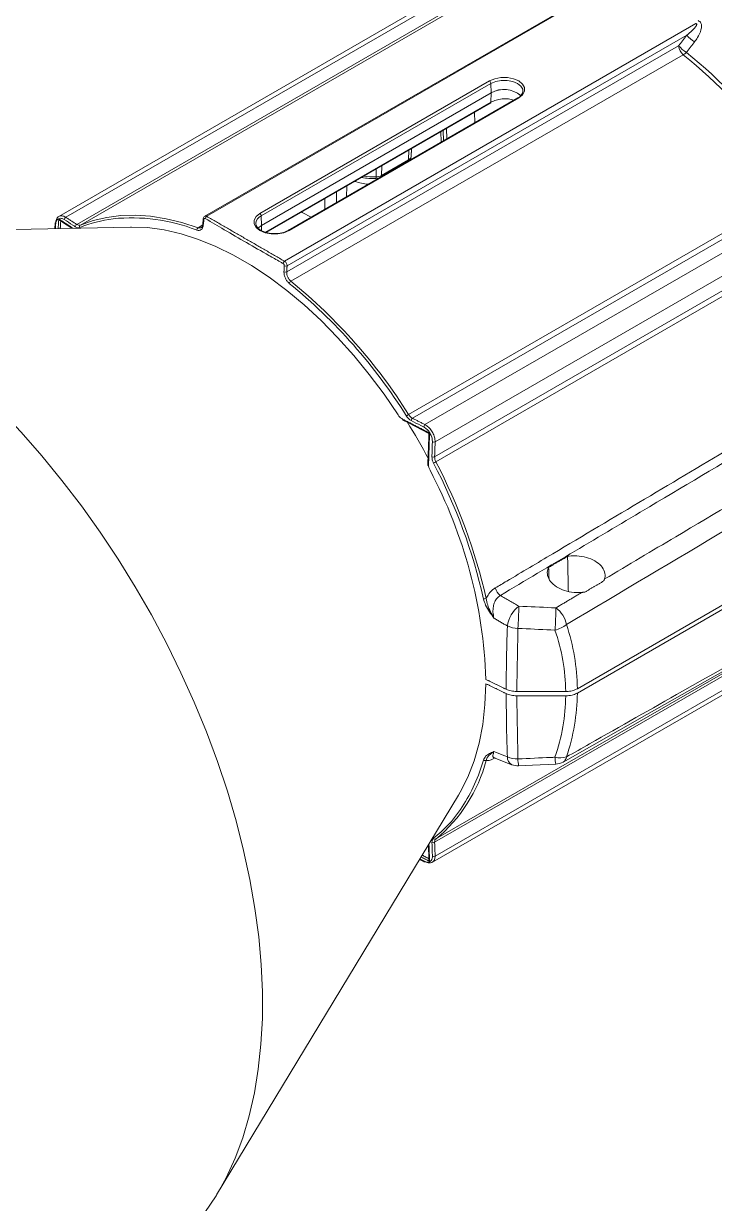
# Model space of a CAD drawing. Extents: x 11 to 120, y 2 to 94.
# Drawn here: x 81.93 to 87.18, y 66.67 to 75.64 of the extents above; entities that cross this region are included whole.
import ezdxf

# ---------------------------------------------------------------- set-up
doc = ezdxf.new("R2010")
doc.units = 0
doc.header["$MEASUREMENT"] = 0
doc.linetypes.add('SLD-Solid', pattern=[0])
doc.layers.add('OBJECT', color=7, linetype='CONTINUOUS')

msp = doc.modelspace()

# ---------------------------------------------------------------- linework, layer by layer
at = {"layer": 'OBJECT', "color": 7, "linetype": 'SLD-Solid', "lineweight": 15}
for p, q in [((86.41, 75.9717), (83.3038, 74.1785)), ((83.3189, 74.1771), (86.4478, 75.9834)), ((85.1179, 75.8638), (82.1942, 74.176)), ((85.1144, 75.8249), (82.2471, 74.1697)), ((82.3309, 74.1152), (85.1008, 75.7143)), ((85.1294, 75.71), (82.3583, 74.1103)), ((83.9091, 73.8364), (87.038, 75.6427)), ((83.9295, 73.7999), (86.9692, 75.5546)), ((83.9273, 73.7542), (86.9067, 75.4742)), ((86.9425, 75.4052), (83.9592, 73.683)), ((83.7227, 74.1979), (85.4693, 75.2062)), ((85.4799, 75.1882), (83.7333, 74.1799)), ((85.4799, 75.1882), (85.4815, 75.1162)), ((83.7349, 74.1079), (85.4815, 75.1162)), ((85.4815, 75.1155), (83.7349, 74.1073)), ((85.4799, 75.0448), (85.4815, 75.1155)), ((83.766, 74.0554), (85.4799, 75.0448)), ((83.772, 74.0542), (85.4768, 75.0383)), ((85.6842, 75.0785), (83.9377, 74.0703)), ((85.6917, 75.0778), (83.9452, 74.0695)), ((85.3565, 74.8894), (85.3542, 74.9675)), ((85.1157, 74.8298), (85.1186, 74.752)), ((85.1452, 74.7674), (85.142, 74.8451)), ((85.1022, 74.7425), (85.0992, 74.8203)), ((84.8562, 74.68), (84.8539, 74.607)), ((84.875, 74.6909), (84.8724, 74.6305)), ((84.873, 74.6374), (84.8753, 74.6911)), ((84.6468, 74.4874), (84.8539, 74.607)), ((84.6491, 74.5605), (84.6468, 74.4874)), ((84.8724, 74.6305), (84.873, 74.6374)), ((84.6063, 74.5358), (84.6061, 74.4768)), ((84.3813, 74.3264), (84.3837, 74.4073)), ((84.218, 74.2321), (84.218, 74.3116)), ((84.3056, 74.3622), (84.3056, 74.2827)), ((84.8541, 72.6695), (87.6252, 74.2692)), ((87.6538, 74.2404), (84.8839, 72.6414)), ((84.9782, 72.593), (87.8454, 74.2483)), ((82.1661, 74.1215), (82.1636, 74.0835)), ((83.2532, 74.0905), (83.2904, 74.112)), ((83.2926, 74.16), (83.2884, 74.1155)), ((83.6917, 74.1223), (83.6917, 74.1203)), ((83.7086, 74.0867), (83.7349, 74.1079)), ((83.7349, 74.1073), (83.7086, 74.0862)), ((83.7333, 74.1799), (83.7349, 74.1079)), ((83.7341, 74.0686), (83.7349, 74.1073)), ((87.9253, 74.118), (85.0554, 72.4612)), ((82.7405, 74.0953), (79.1871, 74.0225)), ((83.2444, 74.0724), (83.2392, 74.0743)), ((85.0516, 72.3489), (87.8216, 73.948)), ((87.8321, 73.91), (85.0609, 72.3103)), ((89.4488, 72.4967), (86.1367, 70.5848)), ((86.1367, 70.5521), (89.4488, 72.4641)), ((87.8216, 71.0159), (85.0516, 69.4168)), ((85.0554, 69.3127), (87.9253, 70.9695)), ((85.0609, 69.4421), (87.8321, 71.0418)), ((85.0343, 69.2652), (87.958, 70.953)), ((85.4564, 70.6451), (85.4592, 70.6467)), ((85.6762, 70.5636), (86.0484, 70.5636)), ((85.6762, 70.531), (86.0484, 70.531)), ((85.4165, 70.02), (85.4233, 70.0424)), ((85.5047, 70.0604), (85.639, 70.0072)), ((83.3937, 66.7356), (85.2338, 69.7764)), ((85.0039, 69.3965), (85.0079, 69.2874)), ((84.9372, 69.2863), (84.9715, 69.2687))]:
    msp.add_line(p, q, dxfattribs=at)
at = {"layer": 'OBJECT', "color": 7, "linetype": 'SLD-Solid', "lineweight": 15, "flags": 128}
for points in [[(85.4693, 75.2062), (85.5091, 75.2229), (85.5559, 75.2317), (85.6051, 75.2317), (85.6519, 75.2229), (85.6917, 75.2062), (85.7206, 75.1832), (85.7358, 75.1562), (85.7358, 75.1278), (85.7206, 75.1008), (85.6917, 75.0778)], [(85.7228, 75.1288), (85.721, 75.1429), (85.7073, 75.1674), (85.6811, 75.1882), (85.6451, 75.2033), (85.6028, 75.2112), (85.5582, 75.2112), (85.5159, 75.2033), (85.4799, 75.1882)], [(84.6053, 74.4645), (84.6207, 74.4665), (84.6308, 74.4704)], [(83.9452, 74.0695), (83.9054, 74.0528), (83.8585, 74.0441), (83.8093, 74.0441), (83.7625, 74.0528), (83.7227, 74.0695), (83.6938, 74.0925), (83.6786, 74.1195), (83.6786, 74.1479), (83.6938, 74.175), (83.7227, 74.1979)], [(84.1128, 74.1714), (84.0452, 74.2074), (84.041, 74.2095)], [(82.2041, 74.1445), (82.2231, 74.1321), (82.294, 74.0862)], [(82.3583, 74.1103), (82.4561, 74.1447), (82.5588, 74.1688), (82.6661, 74.1822), (82.7774, 74.185), (82.8922, 74.1772), (83.0102, 74.1588), (83.1307, 74.1299), (83.2532, 74.0905)], [(83.8399, 74.0461), (83.8027, 74.0476), (83.7635, 74.056), (83.7307, 74.07), (83.7072, 74.0878), (83.6945, 74.107), (83.6925, 74.1217)], [(82.829, 66.1703), (82.882, 66.2024), (82.9992, 66.2851), (83.1089, 66.3793), (83.2107, 66.485), (83.3044, 66.6017), (83.3897, 66.729), (83.4663, 66.8666), (83.5339, 67.0141), (83.5923, 67.1709), (83.6414, 67.3367), (83.681, 67.5107), (83.711, 67.6926), (83.7313, 67.8817), (83.7418, 68.0775), (83.7424, 68.2793), (83.7333, 68.4865), (83.7143, 68.6984), (83.6857, 68.9144), (83.6473, 69.1338), (83.5995, 69.3559), (83.5423, 69.58), (83.4759, 69.8054), (83.4006, 70.0314), (83.3164, 70.2573), (83.2239, 70.4824), (83.1231, 70.7059), (83.0144, 70.9271), (82.8983, 71.1455), (82.7749, 71.3602), (82.6448, 71.5706), (82.5084, 71.776), (82.3659, 71.9758), (82.2181, 72.1694), (82.0651, 72.3562), (81.9077, 72.5355), (81.7462, 72.7068), (81.5811, 72.8695), (81.4131, 73.0233), (81.2425, 73.1675), (81.07, 73.3017), (80.8961, 73.4254), (80.7214, 73.5384), (80.5463, 73.6403), (80.3714, 73.7306), (80.1974, 73.8092), (80.0247, 73.8758), (79.8538, 73.9302), (79.6854, 73.9722), (79.5199, 74.0017), (79.3579, 74.0185), (79.1999, 74.0227), (79.0463, 74.0143), (78.8977, 73.9931), (78.7546, 73.9594), (78.6173, 73.9132), (78.4863, 73.8547), (78.4151, 73.8162)], [(82.7405, 74.0953), (82.7457, 74.0954), (82.868, 74.091), (82.9941, 74.0738), (83.1234, 74.0441), (83.2552, 74.0019), (83.3888, 73.9474), (83.5235, 73.881), (83.6585, 73.8031), (83.7932, 73.714), (83.9268, 73.6142), (84.0586, 73.5042), (84.1879, 73.3847), (84.314, 73.2562), (84.4363, 73.1195), (84.5541, 72.9753), (84.6667, 72.8243), (84.7736, 72.6673)], [(84.8095, 72.6279), (84.8522, 72.6058), (85.0079, 72.526)], [(85.0078, 72.526), (85.0068, 72.4967), (85.0003, 72.2959)], [(85.0009, 72.2937), (85.0008, 72.2837), (85.0015, 72.2812)], [(86.0285, 70.027), (86.666, 70.3882), (89.3378, 71.9021)], [(85.441, 70.6229), (85.4346, 70.4646), (85.4175, 70.3134), (85.39, 70.1703), (85.3521, 70.0361), (85.304, 69.9114), (85.2461, 69.7972), (85.2338, 69.7764)], [(85.4973, 70.0622), (85.5008, 70.0617), (85.5046, 70.0597)], [(85.6905, 69.9985), (85.7962, 70.0032), (85.9723, 70.0109)]]:
    msp.add_lwpolyline(points, dxfattribs=at)
at = {"layer": 'OBJECT', "color": 7, "linetype": 'SLD-Solid', "lineweight": 15}
for centre, radius, start, end in [((87.1501, 75.7061), 0.236, 219.93593, 238.85254), ((87.0041, 75.4808), 0.0976, 183.87692, 230.84125), ((87.0878, 75.6259), 0.2362, 219.96151, 238.8161), ((86.8889, 75.4946), 0.1043, 300.93017, 317.26839), ((84.4547, 72.3221), 3.9616, 36.37434, 51.09902), ((84.47, 72.3313), 3.9738, 36.37434, 51.09902), ((85.4568, 75.1867), 0.0231, 3.54027, 57.32583), ((85.5791, 74.9512), 0.1917, 48.55585, 120.60015), ((85.5791, 74.95), 0.1922, 48.92969, 120.53731), ((85.4674, 75.1159), 0.0141, 358.70096, 1.29904), ((85.6644, 75.1328), 0.0578, 290.10391, 356.09042), ((85.4728, 75.0442), 0.00709, 303.89156, 5.39685), ((85.6874, 75.072), 0.00721, 52.85303, 115.83652), ((84.8353, 74.6069), 0.0187, 331.3988, 0.40173), ((84.8396, 74.6373), 0.0335, 295.31465, 348.32209), ((84.8332, 74.6324), 0.0393, 305.28284, 354.99312), ((84.5844, 74.849), 0.3851, 257.12526, 273.10165), ((84.5868, 74.9627), 0.4863, 261.28191, 272.27575), ((84.5651, 74.4735), 0.0412, 347.35093, 4.49461), ((84.6044, 74.5664), 0.0897, 271.12078, 298.25054), ((84.6282, 74.4873), 0.0187, 331.3988, 0.40173), ((84.5815, 74.8622), 0.442, 251.8803, 265.4231), ((83.7102, 74.1785), 0.0231, 3.54027, 57.32583), ((82.1727, 74.1202), 0.00707, 111.41748, 168.6548), ((82.1727, 74.1215), 0.00686, 179.77816, 242.74951), ((82.258, 74.1503), 0.0221, 119.30131, 174.55653), ((82.3418, 74.0959), 0.0222, 119.42706, 174.50347), ((82.3667, 74.0987), 0.0143, 125.86764, 207.87531), ((82.7246, 73.1939), 0.9715, 96.91667, 112.41839), ((82.7472, 72.793), 1.3726, 68.99497, 95.8369), ((83.2957, 74.1157), 0.00725, 181.74056, 245.35516), ((83.2999, 74.1603), 0.00726, 182.0812, 245.33474), ((83.3124, 74.1608), 0.0194, 115.81748, 182.41627), ((83.3312, 74.1576), 0.0231, 122.04871, 174.20397), ((83.7607, 74.1163), 0.0693, 113.23745, 175.02285), ((83.7208, 74.1076), 0.0141, 358.70096, 1.29904), ((83.2644, 74.0739), 0.02, 124.0043, 184.29377), ((83.8448, 74.2361), 0.1901, 268.53626, 299.24513), ((83.9408, 74.0638), 0.0072, 52.81695, 116.19952), ((83.9221, 73.8168), 0.0236, 123.55611, 174.48482), ((83.9175, 73.7781), 0.0257, 244.05606, 292.2898), ((83.9198, 73.8237), 0.0257, 244.04633, 292.287), ((83.9742, 73.6586), 0.0286, 121.68053, 163.17455), ((81.3554, 70.4815), 4.1064, 32.01678, 50.87088), ((81.3546, 70.4813), 4.1273, 32.01678, 50.87088), ((84.8141, 72.6342), 0.00779, 169.74222, 233.94616), ((84.9559, 72.4937), 0.2031, 120.07333, 125.74751), ((81.0365, 70.2325), 4.4894, 27.88552, 32.02683), ((84.8984, 72.6216), 0.0245, 126.2212, 175.66169), ((84.9928, 72.5733), 0.0245, 126.34863, 175.74748), ((85.0453, 72.484), 0.025, 245.30948, 293.80712), ((85.0414, 72.3717), 0.0249, 245.39972, 293.9471), ((85.0078, 72.2968), 0.00761, 186.89254, 251.41043), ((81.7902, 70.533), 3.6528, 1.92231, 27.96008), ((84.9647, 72.4775), 0.1929, 293.94236, 299.91693), ((81.2811, 70.3306), 4.2468, 12.73962, 27.64637), ((81.2799, 70.3297), 4.2684, 12.73962, 27.64637), ((85.6098, 71.3749), 0.1001, 193.76511, 234.14682), ((85.4273, 71.2999), 0.033, 263.11735, 298.8033), ((85.8321, 71.0302), 0.2298, 127.64313, 171.98632), ((82.3953, 71.2584), 3.2968, 356.26028, 359.19662), ((82.6772, 71.246), 3.2967, 356.26023, 359.19661), ((85.8558, 71.0369), 0.201, 10.28764, 54.14114), ((85.687, 71.2332), 0.1898, 244.23498, 269.39977), ((85.9226, 71.2336), 0.2074, 282.30846, 309.14365), ((84.3314, 70.3296), 1.1489, 309.42091, 345.40284), ((84.1783, 70.392), 1.2929, 325.80385, 343.27686), ((85.4351, 70.057), 0.0187, 230.91065, 295.4047), ((85.6779, 70.2357), 0.1846, 246.55293, 272.19822), ((85.67, 70.0649), 0.0655, 178.74848, 241.77882), ((85.685, 70.1234), 0.125, 248.41087, 272.51425), ((85.9419, 70.0513), 0.2569, 180.01882, 191.86048), ((86.0062, 70.2108), 0.1524, 255.0451, 288.12621), ((86.2238, 70.0637), 0.2569, 180.01883, 191.86063), ((85.9669, 70.1358), 0.125, 272.51428, 299.52987), ((85.9993, 70.0734), 0.0548, 302.16541, 352.27062), ((84.4353, 70.2235), 0.9857, 308.06295, 325.50605), ((85.0551, 69.4551), 0.0143, 212.29324, 294.1231), ((85.0405, 69.4357), 0.0219, 244.53477, 300.33648), ((84.975, 69.2743), 0.00671, 176.2012, 238.20736), ((84.9738, 69.2751), 0.00696, 250.00895, 309.07172), ((85.0443, 69.3316), 0.0219, 244.47942, 300.47197)]:
    msp.add_arc(centre, radius, start, end, dxfattribs=at)
for centre, major_axis, ratio, start_param, end_param in [((81.7068, 70.6195), (4.4298, -0.0781), 0.588782, 0.016641, 0.204544), ((81.7068, 70.5473), (4.3416, 0), 0.577382, 0.006515, 0.194163), ((81.7068, 70.5473), (4.3416, 0), 0.577382, 6.089022, 6.276671), ((81.7068, 70.6195), (4.4298, -0.0781), 0.588782, 6.099403, 6.287306)]:
    msp.add_ellipse(centre, major_axis=major_axis, ratio=ratio, start_param=start_param, end_param=end_param, dxfattribs=at)
for points, knots in [([(86.9692, 75.5546), (86.9826, 75.566), (87.0093, 75.5888), (87.0355, 75.6152), (87.0436, 75.6325), (87.0445, 75.6362), (87.0441, 75.6391), (87.043, 75.6409), (87.0411, 75.6421), (87.0393, 75.6426), (87.0382, 75.6427), (87.038, 75.6427)], [0, 0, 0, 0, 0.41911, 0.839951, 0.8802, 0.924729, 0.942602, 0.960653, 0.976828, 0.994028, 1, 1, 1, 1]), ([(87.0544, 75.6657), (87.0592, 75.6635), (87.0688, 75.659), (87.0781, 75.6448), (87.0824, 75.6229), (87.0763, 75.5845), (87.0563, 75.5427), (87.0357, 75.5146), (87.0281, 75.5042)], [0, 0, 0, 0, 0.087297, 0.174538, 0.284702, 0.464437, 0.802351, 1, 1, 1, 1]), ([(85.4799, 75.0448), (85.4923, 75.0508), (85.5171, 75.0628), (85.5643, 75.0712), (85.612, 75.0716), (85.6397, 75.0642), (85.6531, 75.0606)], [0, 0, 0, 0, 0.254256, 0.508494, 0.763199, 1, 1, 1, 1]), ([(82.1695, 74.1154), (82.169, 74.1071), (82.1683, 74.0965), (82.1676, 74.0859), (82.1675, 74.0836)], [0, 0, 0, 0, 0.783925, 1, 1, 1, 1]), ([(82.2359, 74.1524), (82.2289, 74.1561), (82.2148, 74.1635), (82.1954, 74.1621), (82.1802, 74.1513), (82.1718, 74.1343), (82.1701, 74.1206), (82.1695, 74.1154)], [0, 0, 0, 0, 0.216835, 0.433686, 0.650167, 0.86649, 1, 1, 1, 1]), ([(82.1702, 74.1267), (82.1716, 74.1364), (82.1743, 74.1556), (82.1885, 74.1744), (82.2081, 74.1826), (82.2289, 74.1799), (82.2421, 74.1725), (82.2471, 74.1697)], [0, 0, 0, 0, 0.216844, 0.433701, 0.650256, 0.866699, 1, 1, 1, 1]), ([(82.2041, 74.1445), (82.2024, 74.1459), (82.1983, 74.1491), (82.1954, 74.1539), (82.194, 74.1567), (82.194, 74.1567)], [0, 0, 0, 0, 0.420753, 0.990526, 1, 1, 1, 1]), ([(82.3197, 74.098), (82.3131, 74.1023), (82.2851, 74.1204), (82.2572, 74.1386), (82.2359, 74.1524)], [0, 0, 0, 0, 0.237767, 1, 1, 1, 1]), ([(82.3309, 74.1152), (82.3355, 74.1127), (82.3453, 74.1073), (82.3538, 74.1092), (82.3583, 74.1103)], [0, 0, 0, 0, 0.473397, 1, 1, 1, 1]), ([(83.2927, 74.1091), (83.2914, 74.1022), (83.2888, 74.0884), (83.2777, 74.0749), (83.2626, 74.0682), (83.2505, 74.071), (83.2444, 74.0724)], [0, 0, 0, 0, 0.249057, 0.498134, 0.746674, 1, 1, 1, 1]), ([(83.2532, 74.0905), (83.258, 74.0894), (83.2676, 74.0872), (83.2798, 74.0924), (83.2885, 74.102), (83.2906, 74.1117), (83.2915, 74.1159)], [0, 0, 0, 0, 0.265909, 0.531792, 0.798426, 1, 1, 1, 1]), ([(83.2969, 74.1537), (83.2961, 74.1453), (83.2947, 74.1304), (83.2933, 74.1156), (83.2927, 74.1091)], [0, 0, 0, 0, 0.564416, 1, 1, 1, 1]), ([(83.3082, 74.1599), (83.307, 74.1605), (83.3047, 74.1616), (83.3014, 74.1612), (83.2988, 74.1594), (83.2973, 74.1566), (83.297, 74.1545), (83.2969, 74.1537)], [0, 0, 0, 0, 0.217389, 0.434773, 0.652348, 0.870526, 1, 1, 1, 1]), ([(83.3039, 74.1782), (83.3053, 74.1789), (83.3084, 74.1806), (83.3138, 74.1797), (83.3176, 74.1778), (83.3189, 74.1771)], [0, 0, 0, 0, 0.322256, 0.751574, 1, 1, 1, 1]), ([(83.8987, 73.8191), (83.8915, 73.8231), (83.8557, 73.8432), (83.7057, 73.9281), (83.5157, 74.0375), (83.356, 74.1317), (83.3082, 74.1599)], [0, 0, 0, 0, 0.035928, 0.179639, 0.754501, 1, 1, 1, 1]), ([(82.3541, 74.092), (82.3491, 74.0908), (82.3386, 74.0882), (82.3262, 74.0946), (82.3197, 74.098)], [0, 0, 0, 0, 0.473445, 1, 1, 1, 1]), ([(83.9085, 73.8006), (83.9085, 73.8021), (83.9084, 73.8051), (83.9067, 73.81), (83.9041, 73.8144), (83.9012, 73.8174), (83.8993, 73.8186), (83.8987, 73.8191)], [0, 0, 0, 0, 0.219081, 0.43818, 0.656825, 0.874764, 1, 1, 1, 1]), ([(83.9063, 73.7549), (83.9067, 73.7635), (83.9074, 73.7787), (83.9082, 73.7939), (83.9085, 73.8006)], [0, 0, 0, 0, 0.564416, 1, 1, 1, 1]), ([(83.9469, 73.6669), (83.941, 73.6723), (83.9293, 73.6832), (83.916, 73.7059), (83.9071, 73.7309), (83.9065, 73.7468), (83.9063, 73.7549)], [0, 0, 0, 0, 0.24726, 0.494505, 0.742148, 1, 1, 1, 1]), ([(83.9091, 73.8364), (83.9115, 73.8348), (83.9162, 73.8315), (83.9225, 73.8235), (83.9271, 73.8145), (83.9293, 73.8062), (83.9295, 73.8016), (83.9295, 73.7999)], [0, 0, 0, 0, 0.21806, 0.436118, 0.654232, 0.872518, 1, 1, 1, 1]), ([(83.9273, 73.7542), (83.9274, 73.7479), (83.9276, 73.7352), (83.9343, 73.715), (83.9449, 73.6963), (83.9544, 73.6874), (83.9592, 73.683)], [0, 0, 0, 0, 0.249668, 0.499372, 0.748128, 1, 1, 1, 1]), ([(85.5126, 71.351), (85.5417, 71.3684), (85.6873, 71.4549), (86.2988, 71.8186), (87.2349, 72.3754), (88.0543, 72.8629), (88.4079, 73.0733)], [0, 0, 0, 0, 0.030171, 0.150856, 0.633595, 1, 1, 1, 1]), ([(89.398, 73.06), (89.3431, 73.0274), (89.0532, 72.8551), (87.9385, 72.1926), (86.8785, 71.5628), (86.0536, 71.0728)], [0, 0, 0, 0, 0.049218, 0.260105, 1, 1, 1, 1]), ([(88.4463, 73.017), (88.1625, 72.848), (87.5755, 72.4986), (86.6105, 71.9241), (85.9292, 71.5187), (85.5512, 71.2937)], [0, 0, 0, 0, 0.294131, 0.608268, 1, 1, 1, 1]), ([(86.3437, 71.4194), (86.5239, 71.5264), (87.0077, 71.8135), (87.7701, 72.266), (88.3523, 72.6115), (88.6309, 72.7769)], [0, 0, 0, 0, 0.236338, 0.634505, 1, 1, 1, 1]), ([(84.7736, 72.6673), (84.7783, 72.6608), (84.7879, 72.6475), (84.8001, 72.6396), (84.8064, 72.6356)], [0, 0, 0, 0, 0.487697, 1, 1, 1, 1]), ([(84.8739, 72.6235), (84.8674, 72.6275), (84.8538, 72.6359), (84.8429, 72.6508), (84.8372, 72.6586)], [0, 0, 0, 0, 0.474047, 1, 1, 1, 1]), ([(84.8541, 72.6695), (84.8582, 72.6639), (84.8663, 72.6528), (84.8774, 72.6447), (84.8833, 72.6417), (84.8839, 72.6414)], [0, 0, 0, 0, 0.471914, 0.943783, 1, 1, 1, 1]), ([(84.9683, 72.5751), (84.9608, 72.5789), (84.9293, 72.595), (84.8979, 72.6112), (84.8739, 72.6235)], [0, 0, 0, 0, 0.237767, 1, 1, 1, 1]), ([(84.9782, 72.593), (84.9873, 72.5873), (85.0054, 72.5758), (85.029, 72.5475), (85.0463, 72.5148), (85.0548, 72.4847), (85.0552, 72.4676), (85.0554, 72.4612)], [0, 0, 0, 0, 0.216872, 0.433758, 0.650331, 0.866771, 1, 1, 1, 1]), ([(85.0349, 72.4613), (85.0344, 72.4706), (85.0335, 72.4893), (85.0221, 72.5191), (85.0049, 72.5459), (84.9858, 72.5649), (84.9731, 72.5723), (84.9683, 72.5751)], [0, 0, 0, 0, 0.216801, 0.433618, 0.650078, 0.866406, 1, 1, 1, 1]), ([(85.0079, 72.526), (85.0079, 72.526), (85.0075, 72.5258), (85.0091, 72.5268), (85.0114, 72.5282), (85.0132, 72.5292), (85.0132, 72.5292)], [0, 0, 0, 0, 0.036367, 0.451331, 0.991026, 1, 1, 1, 1]), ([(85.0311, 72.3491), (85.0314, 72.3575), (85.0326, 72.3949), (85.0339, 72.4323), (85.0349, 72.4613)], [0, 0, 0, 0, 0.226062, 1, 1, 1, 1]), ([(85.043, 72.3011), (85.0395, 72.3091), (85.0322, 72.3253), (85.0315, 72.341), (85.0311, 72.3491)], [0, 0, 0, 0, 0.488115, 1, 1, 1, 1]), ([(85.0516, 72.3489), (85.0518, 72.3427), (85.0522, 72.3301), (85.058, 72.317), (85.0609, 72.3103)], [0, 0, 0, 0, 0.487928, 1, 1, 1, 1]), ([(85.0054, 72.2896), (85.0058, 72.2825), (85.0067, 72.2681), (85.0133, 72.2532), (85.0166, 72.2457)], [0, 0, 0, 0, 0.494002, 1, 1, 1, 1]), ([(86.0536, 70.066), (86.1124, 70.0993), (86.4063, 70.2657), (87.5212, 70.8967), (88.5771, 71.4947), (89.398, 71.9595)], [0, 0, 0, 0, 0.052722, 0.263609, 1, 1, 1, 1]), ([(86.0624, 71.592), (86.0798, 71.5938), (86.1212, 71.5982), (86.1894, 71.5899), (86.2571, 71.5666), (86.3105, 71.5305), (86.3432, 71.4861), (86.3506, 71.4473), (86.3453, 71.4257), (86.3437, 71.4194)], [0, 0, 0, 0, 0.117568, 0.27986, 0.442586, 0.605907, 0.769589, 0.933239, 1, 1, 1, 1]), ([(86.1718, 71.3174), (86.1518, 71.3168), (86.1072, 71.3153), (86.0385, 71.3298), (85.9756, 71.3585), (85.9298, 71.3986), (85.9065, 71.445), (85.9074, 71.4823), (85.9161, 71.502), (85.9183, 71.5068)], [0, 0, 0, 0, 0.132307, 0.294527, 0.457212, 0.620426, 0.783854, 0.947085, 1, 1, 1, 1]), ([(85.4432, 71.2709), (85.4497, 71.2828), (85.4657, 71.3119), (85.4912, 71.3374), (85.5089, 71.3487), (85.5126, 71.351)], [0, 0, 0, 0, 0.355605, 0.866055, 1, 1, 1, 1]), ([(85.5026, 71.1214), (85.5026, 71.1215), (85.4911, 71.1375), (85.4684, 71.1696), (85.4384, 71.2183), (85.4281, 71.2517), (85.4233, 71.2671)], [0, 0, 0, 0, 0.002679, 0.34979, 0.701238, 1, 1, 1, 1]), ([(85.4432, 71.2709), (85.4467, 71.2544), (85.4578, 71.2027), (85.484, 71.1534), (85.5026, 71.1216), (85.5026, 71.1214)], [0, 0, 0, 0, 0.319161, 0.99706, 1, 1, 1, 1]), ([(85.5512, 71.2937), (85.5426, 71.2877), (85.5255, 71.2757), (85.5073, 71.2451), (85.4965, 71.2083), (85.4933, 71.165), (85.4994, 71.1366), (85.5026, 71.1214)], [0, 0, 0, 0, 0.182195, 0.364245, 0.551044, 0.759196, 1, 1, 1, 1]), ([(85.6917, 71.2121), (85.7749, 71.2085), (85.8689, 71.2044), (85.9628, 71.2002), (85.9736, 71.1998)], [0, 0, 0, 0, 0.885696, 1, 1, 1, 1]), ([(85.5959, 70.5805), (85.5962, 70.6486), (85.597, 70.8091), (85.6017, 70.9697), (85.6045, 71.0622)], [0, 0, 0, 0, 0.423826, 1, 1, 1, 1]), ([(85.9669, 71.031), (85.8837, 71.0346), (85.7897, 71.0387), (85.6957, 71.0429), (85.685, 71.0433)], [0, 0, 0, 0, 0.885696, 1, 1, 1, 1]), ([(85.6762, 70.5636), (85.6615, 70.5644), (85.6322, 70.5659), (85.608, 70.5756), (85.5959, 70.5805)], [0, 0, 0, 0, 0.5, 1, 1, 1, 1]), ([(85.5959, 70.5478), (85.608, 70.543), (85.6322, 70.5333), (85.6615, 70.5317), (85.6762, 70.531)], [0, 0, 0, 0, 0.5, 1, 1, 1, 1]), ([(85.6045, 70.0664), (85.6033, 70.1015), (85.5981, 70.262), (85.5969, 70.4225), (85.5959, 70.5478)], [0, 0, 0, 0, 0.219221, 1, 1, 1, 1]), ([(86.1367, 70.5848), (86.1239, 70.5788), (86.0999, 70.5678), (86.0669, 70.5638), (86.0507, 70.5636), (86.0484, 70.5636)], [0, 0, 0, 0, 0.499397, 0.929163, 1, 1, 1, 1]), ([(86.0484, 70.531), (86.0647, 70.532), (86.0951, 70.534), (86.1234, 70.5447), (86.1351, 70.5512), (86.1367, 70.5521)], [0, 0, 0, 0, 0.499398, 0.929179, 1, 1, 1, 1]), ([(85.4233, 70.0424), (85.4281, 70.0526), (85.4383, 70.0745), (85.4682, 70.0928), (85.4909, 70.102), (85.5026, 70.1065), (85.5026, 70.1065)], [0, 0, 0, 0, 0.298756, 0.643488, 0.997321, 1, 1, 1, 1]), ([(85.5026, 70.1065), (85.5026, 70.1065), (85.484, 70.0935), (85.4578, 70.079), (85.4467, 70.0495), (85.4432, 70.0401)], [0, 0, 0, 0, 0.00294, 0.680839, 1, 1, 1, 1]), ([(85.5026, 70.1065), (85.4995, 70.097), (85.4932, 70.0778), (85.4951, 70.063), (85.5035, 70.0621), (85.5053, 70.0619)], [0, 0, 0, 0, 0.442182, 0.885485, 1, 1, 1, 1]), ([(85.5126, 70.0584), (85.4988, 70.0516), (85.4715, 70.0379), (85.4525, 70.0393), (85.4432, 70.0401)], [0, 0, 0, 0, 0.505218, 1, 1, 1, 1]), ([(85.685, 70.0512), (85.7682, 70.0549), (85.8622, 70.059), (85.9561, 70.0632), (85.9669, 70.0636)], [0, 0, 0, 0, 0.885696, 1, 1, 1, 1]), ([(85.0311, 69.4159), (85.0314, 69.4225), (85.0321, 69.4359), (85.0393, 69.4436), (85.043, 69.4475)], [0, 0, 0, 0, 0.488652, 1, 1, 1, 1]), ([(85.0609, 69.4421), (85.0581, 69.4391), (85.0523, 69.433), (85.0518, 69.4223), (85.0516, 69.4168)], [0, 0, 0, 0, 0.486978, 1, 1, 1, 1]), ([(85.0349, 69.3118), (85.0346, 69.3197), (85.0333, 69.3544), (85.032, 69.3891), (85.0311, 69.4159)], [0, 0, 0, 0, 0.226062, 1, 1, 1, 1]), ([(84.9683, 69.2747), (84.9762, 69.2715), (84.9919, 69.2651), (85.0123, 69.2671), (85.0272, 69.2777), (85.0345, 69.294), (85.0347, 69.3069), (85.0349, 69.3118)], [0, 0, 0, 0, 0.216835, 0.433686, 0.650167, 0.86649, 1, 1, 1, 1]), ([(85.0554, 69.3127), (85.0548, 69.3036), (85.0535, 69.2852), (85.0404, 69.267), (85.0204, 69.2586), (84.9984, 69.2605), (84.9838, 69.2672), (84.9782, 69.2697)], [0, 0, 0, 0, 0.216844, 0.433701, 0.650256, 0.866699, 1, 1, 1, 1]), ([(85.0078, 69.2874), (85.0081, 69.2851), (85.0088, 69.2802), (85.0113, 69.2751), (85.013, 69.2725), (85.0132, 69.2722)], [0, 0, 0, 0, 0.429234, 0.934069, 1, 1, 1, 1])]:
    msp.add_open_spline(points, degree=3, knots=knots, dxfattribs=at)
for points in [[(86.9067, 75.4742), (86.9692, 75.5546)], [(87.0281, 75.5042), (86.9655, 75.4239)], [(82.1892, 74.084), (82.194, 74.1567)], [(82.194, 74.1567), (82.3025, 74.0864)], [(82.209, 74.1413), (82.2052, 74.0844)], [(82.2471, 74.1697), (82.3309, 74.1152)], [(83.3189, 74.1771), (83.9091, 73.8364)], [(82.2844, 74.086), (82.2849, 74.0921)], [(83.9295, 73.7999), (83.9273, 73.7542)], [(84.8064, 72.6356), (85.0132, 72.5292)], [(84.8839, 72.6414), (84.9782, 72.593)], [(85.0132, 72.5292), (85.0054, 72.2896)], [(85.0554, 72.4612), (85.0516, 72.3489)], [(86.0624, 71.592), (85.9183, 71.5068)], [(85.9183, 71.5068), (85.9214, 71.4239)], [(86.0624, 71.592), (86.0683, 71.3264)], [(86.3378, 71.4044), (86.3437, 71.4194)], [(86.1939, 71.3196), (86.3378, 71.4044)], [(85.5512, 71.2937), (85.6917, 71.2121)], [(85.9736, 71.1998), (86.1718, 71.3174)], [(86.1718, 71.3174), (86.1939, 71.3196)], [(85.6045, 71.0622), (85.5026, 71.1214)], [(85.685, 71.0433), (85.6762, 70.5636)], [(85.441, 70.6556), (85.5959, 70.5805)], [(85.5959, 70.5478), (85.441, 70.6229)], [(85.6762, 70.531), (85.685, 70.0512)], [(85.5026, 70.1065), (85.6045, 70.0664)], [(85.0044, 69.3835), (84.998, 69.3867)], [(85.0085, 69.4042), (85.0132, 69.2722)], [(85.0516, 69.4168), (85.0554, 69.3127)], [(84.9392, 69.2896), (84.9683, 69.2747)], [(85.0132, 69.2722), (84.9486, 69.3052)], [(84.9569, 69.3188), (85.0084, 69.2925)]]:
    msp.add_open_spline(points, degree=1, dxfattribs=at)

doc.saveas('drawing.dxf')
